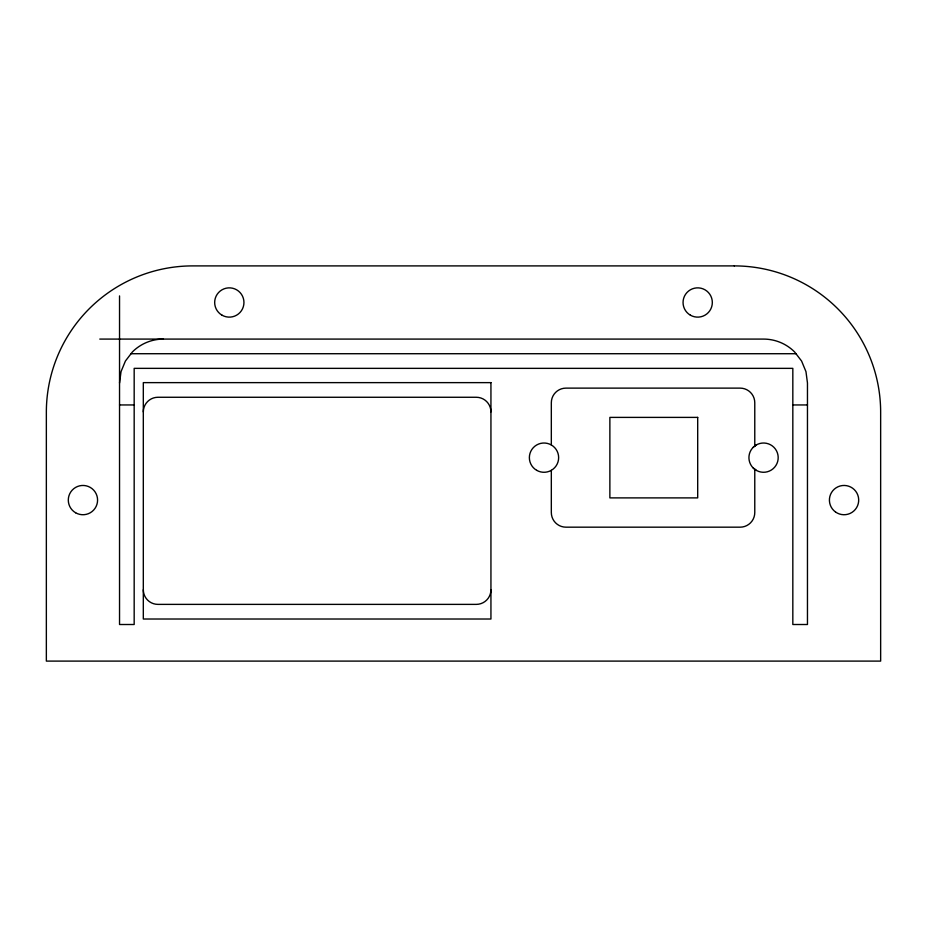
<?xml version="1.0" encoding="UTF-8"?>
<svg xmlns="http://www.w3.org/2000/svg" width="927" height="927" viewBox="0 0 927 927"><rect width="100%" height="100%" fill="white"/><g stroke="black" fill="none" stroke-linecap="round" stroke-linejoin="round"><path stroke-width="1.39" d="M119.537 383.002L121.031 371.634L125.412 361.043L132.399 351.947A43.905 43.905 0 0 1 163.442 339.085M753.211 447.301L756.235 444.972M99.78 339.085L763.558 339.085A43.905 43.905 0 0 1 794.601 351.947L801.588 361.043L805.969 371.634L807.463 383.002L807.463 624.508L792.828 624.508L792.828 368.355L134.172 368.355L134.172 624.508L119.537 624.508L119.537 295.91M131.031 353.72L795.969 353.72M119.537 404.948L134.172 404.948M792.828 404.948L807.463 404.948M753.211 467.996A14.635 14.635 0 0 0 777.695 461.437A14.635 14.635 0 0 0 759.769 443.512A14.635 14.635 0 0 0 753.211 467.996L756.235 470.325M754.775 446.096L754.775 402.758A14.635 14.635 0 0 0 740.14 388.123L565.957 388.123A14.635 14.635 0 0 0 551.322 402.758L551.322 444.972M754.775 469.201L754.775 512.538A14.635 14.635 0 0 1 740.14 527.173L565.957 527.173A14.635 14.635 0 0 1 551.322 512.538L551.322 470.325M143.314 589.746A14.635 14.635 0 0 0 157.961 604.381L476.304 604.381A14.635 14.635 0 0 0 490.939 589.746M490.939 411.901A14.635 14.635 0 0 0 476.304 397.266L157.961 397.266A14.635 14.635 0 0 0 143.314 411.901M734.277 265.898L192.723 265.898A146.373 146.373 0 0 0 46.35 412.272L46.35 661.102L880.65 661.102L880.65 412.272A146.373 146.373 0 0 0 734.277 265.898M490.939 382.631L143.314 382.631L143.314 619.016L490.939 619.016L490.939 382.631M697.695 417.393L609.873 417.393L609.873 497.892L697.695 497.892L697.695 417.393M835.528 511.994A14.635 14.635 0 0 0 858.622 501.53A14.635 14.635 0 0 0 838.02 486.756A14.635 14.635 0 0 0 835.528 511.994M75.62 512.77A14.635 14.635 0 0 0 97.578 500.093A14.635 14.635 0 0 0 75.62 487.417A14.635 14.635 0 0 0 75.62 512.77M690.372 315.168A14.635 14.635 0 0 0 712.33 302.492A14.635 14.635 0 0 0 690.372 289.815A14.635 14.635 0 0 0 690.372 315.168M221.993 315.168A14.635 14.635 0 0 0 243.952 302.492A14.635 14.635 0 0 0 221.993 289.815A14.635 14.635 0 0 0 221.993 315.168M536.687 470.325A14.635 14.635 0 0 0 558.645 457.648A14.635 14.635 0 0 0 536.687 444.972A14.635 14.635 0 0 0 536.687 470.325"/></g></svg>
